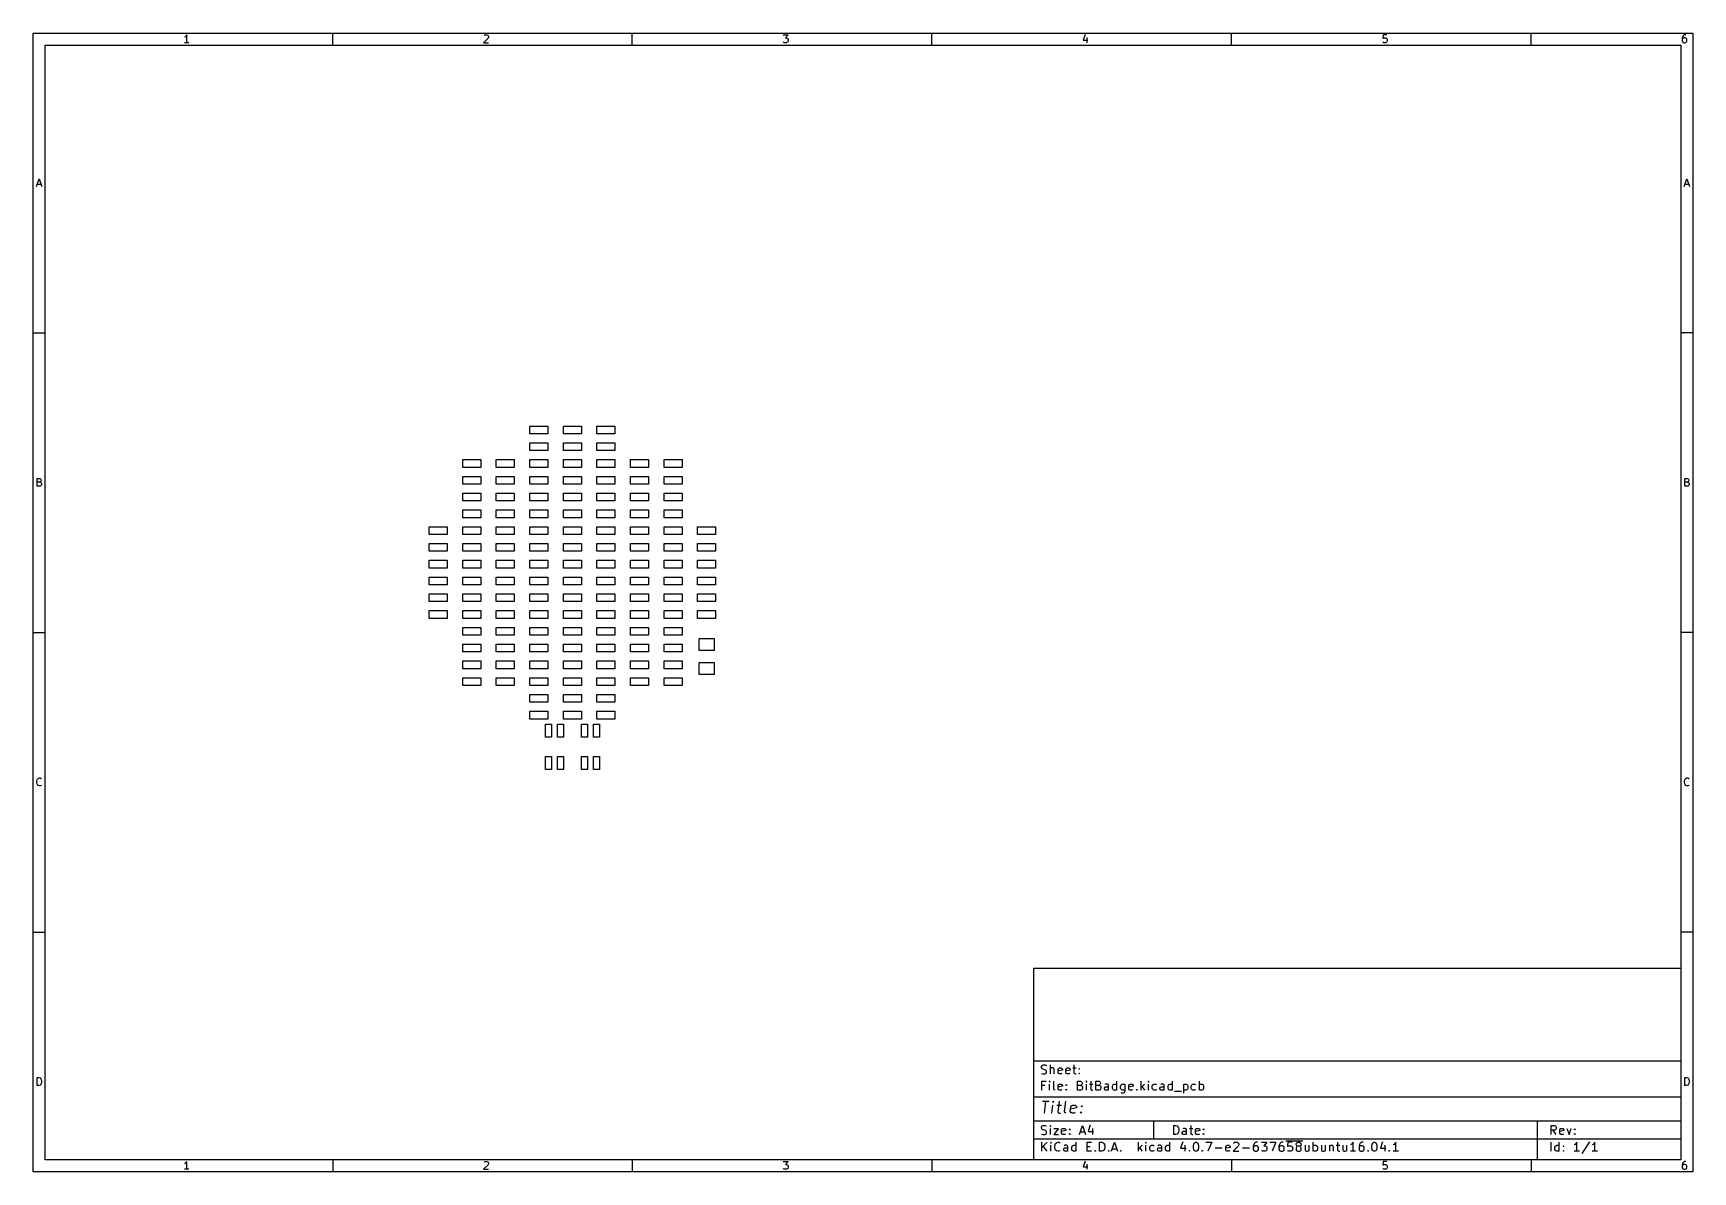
# Model space of a CAD drawing. Extents: x 10 to 287, y -198 to -8.
import ezdxf

# ---------------------------------------------------------------- set-up
doc = ezdxf.new("R2010")
doc.units = 0
doc.layers.get('0').update_dxf_attribs({"linetype": 'CONTINUOUS'})

msp = doc.modelspace()

# ---------------------------------------------------------------- linework, layer by layer
at = {"color": 7}
for points in [[(9.999996, -7.983931), (287.001972, -7.983931), (287.001972, -197.99099), (9.999996, -197.99099)], [(11.99999, -9.983925), (285.00147, -9.983925), (285.00147, -195.990996), (11.99999, -195.990996)], [(92.897872, -74.831562), (92.897872, -73.533623), (95.897609, -73.533623), (95.897609, -74.831562)], [(98.498566, -74.831562), (98.498566, -73.533623), (101.498303, -73.533623), (101.498303, -74.831562)], [(104.099261, -74.831562), (104.099261, -73.533623), (107.098998, -73.533623), (107.098998, -74.831562)], [(92.897872, -77.633179), (92.897872, -76.3327), (95.897609, -76.3327), (95.897609, -77.633179)], [(98.498566, -77.633179), (98.498566, -76.3327), (101.498303, -76.3327), (101.498303, -77.633179)], [(104.099261, -77.633179), (104.099261, -76.3327), (107.098998, -76.3327), (107.098998, -77.633179)], [(81.699022, -80.432256), (81.699022, -79.131777), (84.698759, -79.131777), (84.698759, -80.432256)], [(87.299717, -80.432256), (87.299717, -79.131777), (90.299454, -79.131777), (90.299454, -80.432256)], [(92.897872, -80.432256), (92.897872, -79.131777), (95.897609, -79.131777), (95.897609, -80.432256)], [(98.498566, -80.432256), (98.498566, -79.131777), (101.498303, -79.131777), (101.498303, -80.432256)], [(104.099261, -80.432256), (104.099261, -79.131777), (107.098998, -79.131777), (107.098998, -80.432256)], [(109.697416, -80.432256), (109.697416, -79.131777), (112.699693, -79.131777), (112.699693, -80.432256)], [(115.29811, -80.432256), (115.29811, -79.131777), (118.297847, -79.131777), (118.297847, -80.432256)], [(81.699022, -83.231334), (81.699022, -81.933395), (84.698759, -81.933395), (84.698759, -83.231334)], [(87.299717, -83.231334), (87.299717, -81.933395), (90.299454, -81.933395), (90.299454, -83.231334)], [(92.897872, -83.231334), (92.897872, -81.933395), (95.897609, -81.933395), (95.897609, -83.231334)], [(98.498566, -83.231334), (98.498566, -81.933395), (101.498303, -81.933395), (101.498303, -83.231334)], [(104.099261, -83.231334), (104.099261, -81.933395), (107.098998, -81.933395), (107.098998, -83.231334)], [(109.697416, -83.231334), (109.697416, -81.933395), (112.699693, -81.933395), (112.699693, -83.231334)], [(115.29811, -83.231334), (115.29811, -81.933395), (118.297847, -81.933395), (118.297847, -83.231334)], [(81.699022, -86.032951), (81.699022, -84.732472), (84.698759, -84.732472), (84.698759, -86.032951)], [(87.299717, -86.032951), (87.299717, -84.732472), (90.299454, -84.732472), (90.299454, -86.032951)], [(92.897872, -86.032951), (92.897872, -84.732472), (95.897609, -84.732472), (95.897609, -86.032951)], [(98.498566, -86.032951), (98.498566, -84.732472), (101.498303, -84.732472), (101.498303, -86.032951)], [(104.099261, -86.032951), (104.099261, -84.732472), (107.098998, -84.732472), (107.098998, -86.032951)], [(109.697416, -86.032951), (109.697416, -84.732472), (112.699693, -84.732472), (112.699693, -86.032951)], [(115.29811, -86.032951), (115.29811, -84.732472), (118.297847, -84.732472), (118.297847, -86.032951)], [(81.699022, -88.832028), (81.699022, -87.531549), (84.698759, -87.531549), (84.698759, -88.832028)], [(87.299717, -88.832028), (87.299717, -87.531549), (90.299454, -87.531549), (90.299454, -88.832028)], [(92.897872, -88.832028), (92.897872, -87.531549), (95.897609, -87.531549), (95.897609, -88.832028)], [(98.498566, -88.832028), (98.498566, -87.531549), (101.498303, -87.531549), (101.498303, -88.832028)], [(104.099261, -88.832028), (104.099261, -87.531549), (107.098998, -87.531549), (107.098998, -88.832028)], [(109.697416, -88.832028), (109.697416, -87.531549), (112.699693, -87.531549), (112.699693, -88.832028)], [(115.29811, -88.832028), (115.29811, -87.531549), (118.297847, -87.531549), (118.297847, -88.832028)], [(76.098328, -91.633646), (76.098328, -90.333167), (79.098065, -90.333167), (79.098065, -91.633646)], [(81.699022, -91.633646), (81.699022, -90.333167), (84.698759, -90.333167), (84.698759, -91.633646)], [(87.299717, -91.633646), (87.299717, -90.333167), (90.299454, -90.333167), (90.299454, -91.633646)], [(92.897872, -91.633646), (92.897872, -90.333167), (95.897609, -90.333167), (95.897609, -91.633646)], [(98.498566, -91.633646), (98.498566, -90.333167), (101.498303, -90.333167), (101.498303, -91.633646)], [(104.099261, -91.633646), (104.099261, -90.333167), (107.098998, -90.333167), (107.098998, -91.633646)], [(109.697416, -91.633646), (109.697416, -90.333167), (112.699693, -90.333167), (112.699693, -91.633646)], [(115.29811, -91.633646), (115.29811, -90.333167), (118.297847, -90.333167), (118.297847, -91.633646)], [(120.898805, -91.633646), (120.898805, -90.333167), (123.898542, -90.333167), (123.898542, -91.633646)], [(76.098328, -94.432723), (76.098328, -93.132244), (79.098065, -93.132244), (79.098065, -94.432723)], [(81.699022, -94.432723), (81.699022, -93.132244), (84.698759, -93.132244), (84.698759, -94.432723)], [(87.299717, -94.432723), (87.299717, -93.132244), (90.299454, -93.132244), (90.299454, -94.432723)], [(92.897872, -94.432723), (92.897872, -93.132244), (95.897609, -93.132244), (95.897609, -94.432723)], [(98.498566, -94.432723), (98.498566, -93.132244), (101.498303, -93.132244), (101.498303, -94.432723)], [(104.099261, -94.432723), (104.099261, -93.132244), (107.098998, -93.132244), (107.098998, -94.432723)], [(109.697416, -94.432723), (109.697416, -93.132244), (112.699693, -93.132244), (112.699693, -94.432723)], [(115.29811, -94.432723), (115.29811, -93.132244), (118.297847, -93.132244), (118.297847, -94.432723)], [(120.898805, -94.432723), (120.898805, -93.132244), (123.898542, -93.132244), (123.898542, -94.432723)], [(76.098328, -97.2318), (76.098328, -95.931321), (79.098065, -95.931321), (79.098065, -97.2318)], [(81.699022, -97.2318), (81.699022, -95.931321), (84.698759, -95.931321), (84.698759, -97.2318)], [(87.299717, -97.2318), (87.299717, -95.931321), (90.299454, -95.931321), (90.299454, -97.2318)], [(92.897872, -97.2318), (92.897872, -95.931321), (95.897609, -95.931321), (95.897609, -97.2318)], [(98.498566, -97.2318), (98.498566, -95.931321), (101.498303, -95.931321), (101.498303, -97.2318)], [(104.099261, -97.2318), (104.099261, -95.931321), (107.098998, -95.931321), (107.098998, -97.2318)], [(109.697416, -97.2318), (109.697416, -95.931321), (112.699693, -95.931321), (112.699693, -97.2318)], [(115.29811, -97.2318), (115.29811, -95.931321), (118.297847, -95.931321), (118.297847, -97.2318)], [(120.898805, -97.2318), (120.898805, -95.931321), (123.898542, -95.931321), (123.898542, -97.2318)], [(76.098328, -100.033418), (76.098328, -98.732939), (79.098065, -98.732939), (79.098065, -100.033418)], [(81.699022, -100.033418), (81.699022, -98.732939), (84.698759, -98.732939), (84.698759, -100.033418)], [(87.299717, -100.033418), (87.299717, -98.732939), (90.299454, -98.732939), (90.299454, -100.033418)], [(92.897872, -100.033418), (92.897872, -98.732939), (95.897609, -98.732939), (95.897609, -100.033418)], [(98.498566, -100.033418), (98.498566, -98.732939), (101.498303, -98.732939), (101.498303, -100.033418)], [(104.099261, -100.033418), (104.099261, -98.732939), (107.098998, -98.732939), (107.098998, -100.033418)], [(109.697416, -100.033418), (109.697416, -98.732939), (112.699693, -98.732939), (112.699693, -100.033418)], [(115.29811, -100.033418), (115.29811, -98.732939), (118.297847, -98.732939), (118.297847, -100.033418)], [(120.898805, -100.033418), (120.898805, -98.732939), (123.898542, -98.732939), (123.898542, -100.033418)], [(76.098328, -102.832495), (76.098328, -101.532016), (79.098065, -101.532016), (79.098065, -102.832495)], [(81.699022, -102.832495), (81.699022, -101.532016), (84.698759, -101.532016), (84.698759, -102.832495)], [(87.299717, -102.832495), (87.299717, -101.532016), (90.299454, -101.532016), (90.299454, -102.832495)], [(92.897872, -102.832495), (92.897872, -101.532016), (95.897609, -101.532016), (95.897609, -102.832495)], [(98.498566, -102.832495), (98.498566, -101.532016), (101.498303, -101.532016), (101.498303, -102.832495)], [(104.099261, -102.832495), (104.099261, -101.532016), (107.098998, -101.532016), (107.098998, -102.832495)], [(109.697416, -102.832495), (109.697416, -101.532016), (112.699693, -101.532016), (112.699693, -102.832495)], [(115.29811, -102.832495), (115.29811, -101.532016), (118.297847, -101.532016), (118.297847, -102.832495)], [(120.898805, -102.832495), (120.898805, -101.532016), (123.898542, -101.532016), (123.898542, -102.832495)], [(76.098328, -105.631572), (76.098328, -104.333633), (79.098065, -104.333633), (79.098065, -105.631572)], [(81.699022, -105.631572), (81.699022, -104.333633), (84.698759, -104.333633), (84.698759, -105.631572)], [(87.299717, -105.631572), (87.299717, -104.333633), (90.299454, -104.333633), (90.299454, -105.631572)], [(92.897872, -105.631572), (92.897872, -104.333633), (95.897609, -104.333633), (95.897609, -105.631572)], [(98.498566, -105.631572), (98.498566, -104.333633), (101.498303, -104.333633), (101.498303, -105.631572)], [(104.099261, -105.631572), (104.099261, -104.333633), (107.098998, -104.333633), (107.098998, -105.631572)], [(109.697416, -105.631572), (109.697416, -104.333633), (112.699693, -104.333633), (112.699693, -105.631572)], [(115.29811, -105.631572), (115.29811, -104.333633), (118.297847, -104.333633), (118.297847, -105.631572)], [(120.898805, -105.631572), (120.898805, -104.333633), (123.898542, -104.333633), (123.898542, -105.631572)], [(81.699022, -108.43319), (81.699022, -107.132711), (84.698759, -107.132711), (84.698759, -108.43319)], [(87.299717, -108.43319), (87.299717, -107.132711), (90.299454, -107.132711), (90.299454, -108.43319)], [(92.897872, -108.43319), (92.897872, -107.132711), (95.897609, -107.132711), (95.897609, -108.43319)], [(98.498566, -108.43319), (98.498566, -107.132711), (101.498303, -107.132711), (101.498303, -108.43319)], [(104.099261, -108.43319), (104.099261, -107.132711), (107.098998, -107.132711), (107.098998, -108.43319)], [(109.697416, -108.43319), (109.697416, -107.132711), (112.699693, -107.132711), (112.699693, -108.43319)], [(115.29811, -108.43319), (115.29811, -107.132711), (118.297847, -107.132711), (118.297847, -108.43319)], [(81.699022, -111.232267), (81.699022, -109.931788), (84.698759, -109.931788), (84.698759, -111.232267)], [(87.299717, -111.232267), (87.299717, -109.931788), (90.299454, -109.931788), (90.299454, -111.232267)], [(92.897872, -111.232267), (92.897872, -109.931788), (95.897609, -109.931788), (95.897609, -111.232267)], [(98.498566, -111.232267), (98.498566, -109.931788), (101.498303, -109.931788), (101.498303, -111.232267)], [(104.099261, -111.232267), (104.099261, -109.931788), (107.098998, -109.931788), (107.098998, -111.232267)], [(109.697416, -111.232267), (109.697416, -109.931788), (112.699693, -109.931788), (112.699693, -111.232267)], [(115.29811, -111.232267), (115.29811, -109.931788), (118.297847, -109.931788), (118.297847, -111.232267)], [(123.649622, -110.983347), (121.147725, -110.983347), (121.147725, -108.981829), (123.649622, -108.981829)], [(81.699022, -114.031344), (81.699022, -112.733405), (84.698759, -112.733405), (84.698759, -114.031344)], [(87.299717, -114.031344), (87.299717, -112.733405), (90.299454, -112.733405), (90.299454, -114.031344)], [(92.897872, -114.031344), (92.897872, -112.733405), (95.897609, -112.733405), (95.897609, -114.031344)], [(98.498566, -114.031344), (98.498566, -112.733405), (101.498303, -112.733405), (101.498303, -114.031344)], [(104.099261, -114.031344), (104.099261, -112.733405), (107.098998, -112.733405), (107.098998, -114.031344)], [(109.697416, -114.031344), (109.697416, -112.733405), (112.699693, -112.733405), (112.699693, -114.031344)], [(115.29811, -114.031344), (115.29811, -112.733405), (118.297847, -112.733405), (118.297847, -114.031344)], [(123.649622, -114.981303), (121.147725, -114.981303), (121.147725, -112.982325), (123.649622, -112.982325)], [(81.699022, -116.832962), (81.699022, -115.532483), (84.698759, -115.532483), (84.698759, -116.832962)], [(87.299717, -116.832962), (87.299717, -115.532483), (90.299454, -115.532483), (90.299454, -116.832962)], [(92.897872, -116.832962), (92.897872, -115.532483), (95.897609, -115.532483), (95.897609, -116.832962)], [(98.498566, -116.832962), (98.498566, -115.532483), (101.498303, -115.532483), (101.498303, -116.832962)], [(104.099261, -116.832962), (104.099261, -115.532483), (107.098998, -115.532483), (107.098998, -116.832962)], [(109.697416, -116.832962), (109.697416, -115.532483), (112.699693, -115.532483), (112.699693, -116.832962)], [(115.29811, -116.832962), (115.29811, -115.532483), (118.297847, -115.532483), (118.297847, -116.832962)], [(92.897872, -119.632039), (92.897872, -118.33156), (95.897609, -118.33156), (95.897609, -119.632039)], [(98.498566, -119.632039), (98.498566, -118.33156), (101.498303, -118.33156), (101.498303, -119.632039)], [(104.099261, -119.632039), (104.099261, -118.33156), (107.098998, -118.33156), (107.098998, -119.632039)], [(92.897872, -122.433656), (92.897872, -121.133177), (95.897609, -121.133177), (95.897609, -122.433656)], [(98.498566, -122.433656), (98.498566, -121.133177), (101.498303, -121.133177), (101.498303, -122.433656)], [(104.099261, -122.433656), (104.099261, -121.133177), (107.098998, -121.133177), (107.098998, -122.433656)], [(95.498829, -125.481653), (95.498829, -123.282015), (96.499588, -123.282015), (96.499588, -125.481653)], [(97.497807, -125.481653), (97.497807, -123.282015), (98.498566, -123.282015), (98.498566, -125.481653)], [(101.498303, -125.481653), (101.498303, -123.282015), (102.499062, -123.282015), (102.499062, -125.481653)], [(103.499821, -125.481653), (103.499821, -123.282015), (104.49804, -123.282015), (104.49804, -125.481653)], [(95.498829, -130.881688), (95.498829, -128.68205), (96.499588, -128.68205), (96.499588, -130.881688)], [(97.497807, -130.881688), (97.497807, -128.68205), (98.498566, -128.68205), (98.498566, -130.881688)], [(101.498303, -130.881688), (101.498303, -128.68205), (102.499062, -128.68205), (102.499062, -130.881688)], [(103.499821, -130.881688), (103.499821, -128.68205), (104.49804, -128.68205), (104.49804, -130.881688)], [(177.002017, -163.991065), (285.001953, -163.991065), (285.001953, -195.99097), (177.002017, -195.99097)], [(10.65783, -183.571398), (10.65783, -182.270919), (10.96771, -182.270919), (11.153129, -182.331879), (11.277589, -182.456339), (11.338549, -182.580799), (11.402049, -182.827179), (11.402049, -183.012599), (11.338549, -183.261518), (11.277589, -183.385978), (11.153129, -183.507898), (10.96771, -183.571398)], [(285.660828, -183.571398), (285.660828, -182.270919), (285.970708, -182.270919), (286.156127, -182.331879), (286.278047, -182.456339), (286.341547, -182.580799), (286.402507, -182.827179), (286.402507, -183.012599), (286.341547, -183.261518), (286.278047, -183.385978), (286.156127, -183.507898), (285.970708, -183.571398)], [(200.357549, -191.76797), (200.357549, -190.269372), (200.715689, -190.269372), (200.929049, -190.340492), (201.071289, -190.482731), (201.142408, -190.624971), (201.216068, -190.911991), (201.216068, -191.125351), (201.142408, -191.412371), (201.071289, -191.55461), (200.929049, -191.69685), (200.715689, -191.76797)], [(188.000461, -194.567048), (188.000461, -193.068449), (188.358601, -193.068449), (188.57196, -193.139569), (188.7142, -193.281809), (188.78532, -193.426589), (188.85898, -193.711068), (188.85898, -193.924428), (188.78532, -194.211448), (188.7142, -194.353688), (188.57196, -194.495928), (188.358601, -194.567048)], [(203.999906, -193.068449), (204.144686, -193.068449), (204.286925, -193.139569), (204.358045, -193.210689), (204.429165, -193.352929), (204.500285, -193.639948), (204.500285, -193.998088), (204.429165, -194.282568), (204.358045, -194.424808), (204.286925, -194.495928), (204.144686, -194.567048), (203.999906, -194.567048), (203.857666, -194.495928), (203.786546, -194.424808), (203.715426, -194.282568), (203.644306, -193.998088), (203.644306, -193.639948), (203.715426, -193.352929), (203.786546, -193.210689), (203.857666, -193.139569)], [(233.786457, -193.068449), (233.928697, -193.068449), (234.070937, -193.139569), (234.144597, -193.210689), (234.215717, -193.352929), (234.286837, -193.639948), (234.286837, -193.998088), (234.215717, -194.282568), (234.144597, -194.424808), (234.070937, -194.495928), (233.928697, -194.567048), (233.786457, -194.567048), (233.644217, -194.495928), (233.573098, -194.424808), (233.499438, -194.282568), (233.428318, -193.998088), (233.428318, -193.639948), (233.499438, -193.352929), (233.573098, -193.210689), (233.644217, -193.139569)]]:
    msp.add_lwpolyline(points, close=True, dxfattribs=at)
for points in [[(35.618386, -9.571404), (35.618386, -8.270925), (35.493926, -8.456345), (35.369466, -8.580805), (35.247546, -8.641765)], [(59.999823, -9.982883), (59.999823, -7.983905)], [(85.247399, -8.395385), (85.308359, -8.331885), (85.432819, -8.270925), (85.742698, -8.270925), (85.864618, -8.331885), (85.928118, -8.395385), (85.989078, -8.517305), (85.989078, -8.641765), (85.928118, -8.827184), (85.183899, -9.571404), (85.989078, -9.571404)], [(109.999675, -9.982883), (109.999675, -7.983905)], [(135.183751, -8.270925), (135.98893, -8.270925), (135.554591, -8.766224), (135.742551, -8.766224), (135.864471, -8.827184), (135.927971, -8.890684), (135.98893, -9.012604), (135.98893, -9.322484), (135.927971, -9.446944), (135.864471, -9.507904), (135.742551, -9.571404), (135.369171, -9.571404), (135.247251, -9.507904), (135.183751, -9.446944)], [(159.999528, -9.982883), (159.999528, -7.983905)], [(185.554443, -8.209965), (185.247104, -9.137064), (186.049743, -9.137064)], [(209.99938, -9.982883), (209.99938, -7.983905)], [(235.927675, -8.270925), (235.307916, -8.270925), (235.246956, -8.890684), (235.307916, -8.827184), (235.432376, -8.766224), (235.742255, -8.766224), (235.864175, -8.827184), (235.927675, -8.890684), (235.988635, -9.012604), (235.988635, -9.322484), (235.927675, -9.446944), (235.864175, -9.507904), (235.742255, -9.571404), (235.432376, -9.571404), (235.307916, -9.507904), (235.246956, -9.446944)], [(259.999232, -9.982883), (259.999232, -7.983905)], [(285.864028, -8.270925), (285.617648, -8.270925), (285.493188, -8.331885), (285.432228, -8.395385), (285.307768, -8.580805), (285.246808, -8.827184), (285.246808, -9.322484), (285.307768, -9.446944), (285.368728, -9.507904), (285.493188, -9.571404), (285.742108, -9.571404), (285.864028, -9.507904), (285.927528, -9.446944), (285.988488, -9.322484), (285.988488, -9.012604), (285.927528, -8.890684), (285.864028, -8.827184), (285.742108, -8.766224), (285.493188, -8.766224), (285.368728, -8.827184), (285.307768, -8.890684), (285.246808, -9.012604)], [(35.989226, -9.571404), (35.247546, -9.571404)], [(185.864323, -8.705265), (185.864323, -9.571404)], [(10.56639, -33.571841), (10.99819, -32.271362), (11.432529, -33.571841)], [(10.68831, -33.198461), (11.308069, -33.198461)], [(285.566848, -33.571841), (286.001188, -32.271362), (286.432987, -33.571841)], [(285.691308, -33.198461), (286.311067, -33.198461)], [(9.99997, -57.983758), (11.998949, -57.983758)], [(286.999407, -57.983758), (285.000429, -57.983758)], [(11.092169, -82.890974), (11.277589, -82.951934), (11.338549, -83.012894), (11.402049, -83.137354), (11.402049, -83.322773), (11.338549, -83.447233), (11.277589, -83.508193), (11.153129, -83.571693), (10.65783, -83.571693), (10.65783, -82.271214), (11.092169, -82.271214), (11.216629, -82.332174), (11.277589, -82.395674), (11.338549, -82.517594), (11.338549, -82.642054), (11.277589, -82.766514), (11.216629, -82.827474), (11.092169, -82.890974), (10.65783, -82.890974)], [(286.092628, -82.890974), (286.278047, -82.951934), (286.341547, -83.012894), (286.402507, -83.137354), (286.402507, -83.322773), (286.341547, -83.447233), (286.278047, -83.508193), (286.156127, -83.571693), (285.660828, -83.571693), (285.660828, -82.271214), (286.092628, -82.271214), (286.217087, -82.332174), (286.278047, -82.395674), (286.341547, -82.517594), (286.341547, -82.642054), (286.278047, -82.766514), (286.217087, -82.827474), (286.092628, -82.890974), (285.660828, -82.890974)], [(9.99997, -107.98361), (11.998949, -107.98361)], [(286.999407, -107.98361), (285.000429, -107.98361)], [(11.402049, -133.447086), (11.338549, -133.508046), (11.153129, -133.571546), (11.028669, -133.571546), (10.84325, -133.508046), (10.72133, -133.386126), (10.65783, -133.261666), (10.59687, -133.012746), (10.59687, -132.827326), (10.65783, -132.580947), (10.72133, -132.456487), (10.84325, -132.332027), (11.028669, -132.271067), (11.153129, -132.271067), (11.338549, -132.332027), (11.402049, -132.395527)], [(286.402507, -133.447086), (286.341547, -133.508046), (286.156127, -133.571546), (286.031668, -133.571546), (285.846248, -133.508046), (285.721788, -133.386126), (285.660828, -133.261666), (285.597328, -133.012746), (285.597328, -132.827326), (285.660828, -132.580947), (285.721788, -132.456487), (285.846248, -132.332027), (286.031668, -132.271067), (286.156127, -132.271067), (286.341547, -132.332027), (286.402507, -132.395527)], [(9.99997, -157.983462), (11.998949, -157.983462)], [(286.999407, -157.983462), (285.000429, -157.983462)], [(176.999731, -179.489622), (285.000429, -179.489622)], [(178.28751, -181.59782), (178.50087, -181.66894), (178.85901, -181.66894), (179.00125, -181.59782), (179.072369, -181.52416), (179.143489, -181.38192), (179.143489, -181.23968), (179.072369, -181.09744), (179.00125, -181.02632), (178.85901, -180.9552), (178.57199, -180.881541), (178.42975, -180.810421), (178.35863, -180.739301), (178.28751, -180.597061), (178.28751, -180.454821), (178.35863, -180.310041), (178.42975, -180.238921), (178.57199, -180.167801), (178.93013, -180.167801), (179.143489, -180.238921)], [(179.786109, -181.66894), (179.786109, -180.167801)], [(180.428728, -181.66894), (180.428728, -180.881541), (180.357608, -180.739301), (180.215368, -180.668181), (180.002009, -180.668181), (179.857229, -180.739301), (179.786109, -180.810421)], [(181.713967, -181.59782), (181.571727, -181.66894), (181.287247, -181.66894), (181.142467, -181.59782), (181.071348, -181.45304), (181.071348, -180.881541), (181.142467, -180.739301), (181.287247, -180.668181), (181.571727, -180.668181), (181.713967, -180.739301), (181.787627, -180.881541), (181.787627, -181.02632), (181.071348, -181.16856)], [(183.001746, -181.59782), (182.856966, -181.66894), (182.572486, -181.66894), (182.430246, -181.59782), (182.359126, -181.45304), (182.359126, -180.881541), (182.430246, -180.739301), (182.572486, -180.668181), (182.856966, -180.668181), (183.001746, -180.739301), (183.072866, -180.881541), (183.072866, -181.02632), (182.359126, -181.16856)], [(183.499585, -180.668181), (184.071085, -180.668181)], [(183.715485, -180.167801), (183.715485, -181.45304), (183.786605, -181.59782), (183.928845, -181.66894), (184.071085, -181.66894)], [(184.571464, -180.739301), (184.642584, -180.810421), (184.571464, -180.881541), (184.500344, -180.810421), (184.571464, -180.739301), (184.571464, -180.881541)], [(184.571464, -181.52416), (184.642584, -181.59782), (184.571464, -181.66894), (184.500344, -181.59782), (184.571464, -181.52416), (184.571464, -181.66894)], [(176.999731, -185.489096), (285.000429, -185.489096)], [(178.35863, -184.368957), (178.35863, -182.867819), (179.072369, -182.867819)], [(178.85901, -183.581558), (178.35863, -183.581558)], [(179.643869, -182.867819), (179.572749, -182.938939), (179.643869, -183.010059), (179.714989, -182.938939), (179.643869, -182.867819), (179.643869, -183.010059)], [(179.643869, -184.368957), (179.643869, -183.368198)], [(180.570968, -184.368957), (180.428728, -184.297837), (180.357608, -184.153057), (180.357608, -182.867819)], [(181.713967, -184.297837), (181.571727, -184.368957), (181.287247, -184.368957), (181.142467, -184.297837), (181.071348, -184.153057), (181.071348, -183.581558), (181.142467, -183.439318), (181.287247, -183.368198), (181.571727, -183.368198), (181.713967, -183.439318), (181.787627, -183.581558), (181.787627, -183.726338), (181.071348, -183.868578)], [(182.430246, -183.439318), (182.501366, -183.510438), (182.430246, -183.581558), (182.359126, -183.510438), (182.430246, -183.439318), (182.430246, -183.581558)], [(182.430246, -184.224177), (182.501366, -184.297837), (182.430246, -184.368957), (182.359126, -184.297837), (182.430246, -184.224177), (182.430246, -184.368957)], [(184.787364, -183.581558), (185.000724, -183.655218), (185.071844, -183.726338), (185.142964, -183.868578), (185.142964, -184.081937), (185.071844, -184.224177), (185.000724, -184.297837), (184.858484, -184.368957), (184.286984, -184.368957), (184.286984, -182.867819), (184.787364, -182.867819), (184.929604, -182.938939), (185.000724, -183.010059), (185.071844, -183.154838), (185.071844, -183.297078), (185.000724, -183.439318), (184.929604, -183.510438), (184.787364, -183.581558), (184.286984, -183.581558)], [(185.785583, -182.867819), (185.714463, -182.938939), (185.785583, -183.010059), (185.856703, -182.938939), (185.785583, -182.867819), (185.785583, -183.010059)], [(185.785583, -184.368957), (185.785583, -183.368198)], [(186.285963, -183.368198), (186.857462, -183.368198)], [(186.501862, -182.867819), (186.501862, -184.153057), (186.572982, -184.297837), (186.715222, -184.368957), (186.857462, -184.368957)], [(187.858221, -183.581558), (188.071581, -183.655218), (188.142701, -183.726338), (188.213821, -183.868578), (188.213821, -184.081937), (188.142701, -184.224177), (188.071581, -184.297837), (187.929341, -184.368957), (187.357842, -184.368957), (187.357842, -182.867819), (187.858221, -182.867819), (188.000461, -182.938939), (188.071581, -183.010059), (188.142701, -183.154838), (188.142701, -183.297078), (188.071581, -183.439318), (188.000461, -183.510438), (187.858221, -183.581558), (187.357842, -183.581558)], [(189.5016, -184.297837), (189.35682, -184.368957), (189.00122, -184.368957), (188.85898, -184.297837), (188.78532, -184.153057), (188.78532, -184.010818), (188.85898, -183.868578), (189.00122, -183.797458), (189.35682, -183.797458), (189.5016, -183.726338)], [(189.5016, -184.368957), (189.5016, -183.581558), (189.43048, -183.439318), (189.2857, -183.368198), (189.00122, -183.368198), (188.85898, -183.439318)], [(190.857958, -184.297837), (190.715718, -184.368957), (190.428699, -184.368957), (190.286459, -184.297837), (190.215339, -184.224177), (190.144219, -184.081937), (190.144219, -183.655218), (190.215339, -183.510438), (190.286459, -183.439318), (190.428699, -183.368198), (190.715718, -183.368198), (190.857958, -183.439318)], [(190.857958, -184.368957), (190.857958, -182.867819)], [(192.214317, -184.297837), (192.072077, -184.368957), (191.787597, -184.368957), (191.642817, -184.297837), (191.571698, -184.224177), (191.500578, -184.081937), (191.500578, -183.655218), (191.571698, -183.510438), (191.642817, -183.439318), (191.787597, -183.368198), (192.072077, -183.368198), (192.214317, -183.439318)], [(192.214317, -183.368198), (192.214317, -184.582317), (192.143197, -184.724557), (192.072077, -184.795677), (191.929837, -184.869337), (191.713937, -184.869337), (191.571698, -184.795677)], [(193.499556, -184.297837), (193.357316, -184.368957), (193.072836, -184.368957), (192.928056, -184.297837), (192.856936, -184.153057), (192.856936, -183.581558), (192.928056, -183.439318), (193.072836, -183.368198), (193.357316, -183.368198), (193.499556, -183.439318), (193.573216, -183.581558), (193.573216, -183.726338), (192.856936, -183.868578)], [(194.215835, -184.224177), (194.286955, -184.297837), (194.215835, -184.368957), (194.144715, -184.297837), (194.215835, -184.224177), (194.215835, -184.368957)], [(194.929574, -184.368957), (194.929574, -182.867819)], [(195.501074, -183.368198), (194.929574, -183.939698)], [(195.071814, -183.797458), (195.501074, -184.368957)], [(196.143693, -182.867819), (196.072573, -182.938939), (196.143693, -183.010059), (196.214813, -182.938939), (196.143693, -182.867819), (196.143693, -183.010059)], [(196.143693, -184.368957), (196.143693, -183.368198)], [(197.500052, -184.297837), (197.357812, -184.368957), (197.073332, -184.368957), (196.928552, -184.297837), (196.857433, -184.224177), (196.786313, -184.081937), (196.786313, -183.655218), (196.857433, -183.510438), (196.928552, -183.439318), (197.073332, -183.368198), (197.357812, -183.368198), (197.500052, -183.439318)], [(198.785291, -184.297837), (198.643051, -184.368957), (198.287451, -184.368957), (198.142671, -184.297837), (198.071551, -184.153057), (198.071551, -184.010818), (198.142671, -183.868578), (198.287451, -183.797458), (198.643051, -183.797458), (198.785291, -183.726338)], [(198.785291, -184.368957), (198.785291, -183.581558), (198.714171, -183.439318), (198.571931, -183.368198), (198.287451, -183.368198), (198.142671, -183.439318)], [(200.144189, -184.297837), (200.00195, -184.368957), (199.71493, -184.368957), (199.57269, -184.297837), (199.50157, -184.224177), (199.43045, -184.081937), (199.43045, -183.655218), (199.50157, -183.510438), (199.57269, -183.439318), (199.71493, -183.368198), (200.00195, -183.368198), (200.144189, -183.439318)], [(200.144189, -184.368957), (200.144189, -182.867819)], [(200.499789, -184.511197), (201.642788, -184.511197)], [(202.000928, -183.368198), (202.000928, -184.869337)], [(202.000928, -183.439318), (202.143167, -183.368198), (202.430187, -183.368198), (202.572427, -183.439318), (202.643547, -183.510438), (202.714667, -183.655218), (202.714667, -184.081937), (202.643547, -184.224177), (202.572427, -184.297837), (202.430187, -184.368957), (202.143167, -184.368957), (202.000928, -184.297837)], [(203.999906, -184.297837), (203.857666, -184.368957), (203.573186, -184.368957), (203.428406, -184.297837), (203.357286, -184.224177), (203.286166, -184.081937), (203.286166, -183.655218), (203.357286, -183.510438), (203.428406, -183.439318), (203.573186, -183.368198), (203.857666, -183.368198), (203.999906, -183.439318)], [(204.642525, -184.368957), (204.642525, -182.867819)], [(204.642525, -183.439318), (204.787305, -183.368198), (205.071785, -183.368198), (205.214025, -183.439318), (205.287684, -183.510438), (205.358804, -183.655218), (205.358804, -184.081937), (205.287684, -184.224177), (205.214025, -184.297837), (205.071785, -184.368957), (204.787305, -184.368957), (204.642525, -184.297837)], [(178.45261, -186.195215), (179.595609, -186.195215)], [(178.77519, -188.194194), (179.02411, -186.195215)], [(180.012169, -188.194194), (180.179808, -186.860695)], [(180.263628, -186.195215), (180.154408, -186.289195), (180.238228, -186.385715), (180.344908, -186.289195), (180.263628, -186.195215), (180.238228, -186.385715)], [(180.845288, -186.860695), (181.607287, -186.860695)], [(181.216127, -186.195215), (181.000228, -187.909714), (181.071348, -188.100214), (181.251687, -188.194194), (181.442187, -188.194194)], [(182.394686, -188.194194), (182.214346, -188.100214), (182.143227, -187.909714), (182.359126, -186.195215)], [(183.928845, -188.100214), (183.728185, -188.194194), (183.347185, -188.194194), (183.166846, -188.100214), (183.095726, -187.909714), (183.192246, -187.147715), (183.309085, -186.957215), (183.512285, -186.860695), (183.893285, -186.860695), (184.071085, -186.957215), (184.144745, -187.147715), (184.119345, -187.338214), (183.143986, -187.528714)], [(184.894044, -188.003694), (184.977864, -188.100214), (184.868644, -188.194194), (184.787364, -188.100214), (184.894044, -188.003694), (184.868644, -188.194194)], [(185.023584, -186.957215), (185.107404, -187.051195), (185.000724, -187.147715), (184.916904, -187.051195), (185.023584, -186.957215), (185.000724, -187.147715)], [(176.999731, -189.489592), (285.000429, -189.489592)], [(178.28751, -191.69685), (178.50087, -191.76797), (178.85901, -191.76797), (179.00125, -191.69685), (179.072369, -191.62573), (179.143489, -191.48349), (179.143489, -191.338711), (179.072369, -191.196471), (179.00125, -191.125351), (178.85901, -191.054231), (178.57199, -190.983111), (178.42975, -190.911991), (178.35863, -190.840871), (178.28751, -190.696091), (178.28751, -190.553851), (178.35863, -190.411611), (178.42975, -190.340492), (178.57199, -190.269372), (178.93013, -190.269372), (179.143489, -190.340492)], [(179.786109, -190.269372), (179.714989, -190.340492), (179.786109, -190.411611), (179.857229, -190.340492), (179.786109, -190.269372), (179.786109, -190.411611)], [(179.786109, -191.76797), (179.786109, -190.767211)], [(180.357608, -190.767211), (181.142467, -190.767211), (180.357608, -191.76797), (181.142467, -191.76797)], [(182.285466, -191.69685), (182.143227, -191.76797), (181.858747, -191.76797), (181.713967, -191.69685), (181.642847, -191.55461), (181.642847, -190.983111), (181.713967, -190.840871), (181.858747, -190.767211), (182.143227, -190.767211), (182.285466, -190.840871), (182.359126, -190.983111), (182.359126, -191.125351), (181.642847, -191.267591)], [(183.001746, -190.840871), (183.072866, -190.911991), (183.001746, -190.983111), (182.928086, -190.911991), (183.001746, -190.840871), (183.001746, -190.983111)], [(184.642584, -191.76797), (185.142964, -190.269372), (185.643343, -191.76797)], [(186.428202, -190.195712), (186.072603, -191.267591), (186.999702, -191.267591)], [(186.786342, -190.767211), (186.786342, -191.76797)], [(196.999672, -189.489592), (196.999672, -192.489329)], [(202.501307, -191.69685), (202.359067, -191.76797), (202.000928, -191.76797), (201.858688, -191.69685), (201.787568, -191.55461), (201.787568, -191.412371), (201.858688, -191.267591), (202.000928, -191.196471), (202.359067, -191.196471), (202.501307, -191.125351)], [(202.501307, -191.76797), (202.501307, -190.983111), (202.430187, -190.840871), (202.285407, -190.767211), (202.000928, -190.767211), (201.858688, -190.840871)], [(203.001687, -190.767211), (203.573186, -190.767211)], [(203.215046, -190.269372), (203.215046, -191.55461), (203.286166, -191.69685), (203.428406, -191.76797), (203.573186, -191.76797)], [(204.642525, -191.69685), (204.500285, -191.76797), (204.215806, -191.76797), (204.071026, -191.69685), (203.999906, -191.55461), (203.999906, -190.983111), (204.071026, -190.840871), (204.215806, -190.767211), (204.500285, -190.767211), (204.642525, -190.840871), (204.716185, -190.983111), (204.716185, -191.125351), (203.999906, -191.267591)], [(205.358804, -190.840871), (205.429924, -190.911991), (205.358804, -190.983111), (205.287684, -190.911991), (205.358804, -190.840871), (205.358804, -190.983111)], [(260.999991, -189.489592), (260.999991, -195.989446)], [(263.357109, -191.76797), (263.357109, -190.269372), (263.928609, -190.269372), (264.070849, -190.340492), (264.144508, -190.411611), (264.215628, -190.553851), (264.215628, -190.767211), (264.144508, -190.911991), (264.070849, -190.983111), (263.928609, -191.054231), (263.357109, -191.054231)], [(264.215628, -191.76797), (263.715249, -191.054231)], [(265.429747, -191.69685), (265.287507, -191.76797), (265.000488, -191.76797), (264.858248, -191.69685), (264.787128, -191.55461), (264.787128, -190.983111), (264.858248, -190.840871), (265.000488, -190.767211), (265.287507, -190.767211), (265.429747, -190.840871), (265.500867, -190.983111), (265.500867, -191.125351), (264.787128, -191.267591)], [(266.001247, -190.767211), (266.356846, -191.76797), (266.714986, -190.767211)], [(267.286485, -190.840871), (267.357605, -190.911991), (267.286485, -190.983111), (267.215366, -190.911991), (267.286485, -190.840871), (267.286485, -190.983111)], [(176.999731, -192.489329), (285.000429, -192.489329)], [(178.35863, -194.567048), (178.35863, -193.068449)], [(179.214609, -193.068449), (178.35863, -193.924428)], [(179.214609, -194.567048), (178.57199, -193.711068)], [(179.857229, -193.068449), (179.786109, -193.139569), (179.857229, -193.210689), (179.928349, -193.139569), (179.857229, -193.068449), (179.857229, -193.210689)], [(179.857229, -194.567048), (179.857229, -193.568828)], [(181.429487, -194.424808), (181.358367, -194.495928), (181.142467, -194.567048), (181.000228, -194.567048), (180.786868, -194.495928), (180.644628, -194.353688), (180.570968, -194.211448), (180.499848, -193.924428), (180.499848, -193.711068), (180.570968, -193.426589), (180.644628, -193.281809), (180.786868, -193.139569), (181.000228, -193.068449), (181.142467, -193.068449), (181.358367, -193.139569), (181.429487, -193.210689)], [(182.714726, -194.567048), (182.714726, -193.782188), (182.643606, -193.639948), (182.501366, -193.568828), (182.214346, -193.568828), (182.072107, -193.639948)], [(183.001746, -191.62573), (183.072866, -191.69685), (183.001746, -191.76797), (182.928086, -191.69685), (183.001746, -191.62573), (183.001746, -191.76797)], [(184.071085, -194.495928), (183.928845, -194.567048), (183.644365, -194.567048), (183.499585, -194.495928), (183.428465, -194.424808), (183.357345, -194.282568), (183.357345, -193.853308), (183.428465, -193.711068), (183.499585, -193.639948), (183.644365, -193.568828), (183.928845, -193.568828), (184.071085, -193.639948)], [(184.071085, -194.567048), (184.071085, -193.068449)], [(184.787364, -191.338711), (185.501103, -191.338711)], [(186.644102, -194.567048), (185.930363, -194.567048), (185.930363, -193.068449), (186.644102, -193.068449)], [(185.930363, -193.782188), (186.428202, -193.782188)], [(190.001979, -194.567048), (190.499819, -193.068449), (191.000198, -194.567048)], [(194.500315, -194.567048), (194.500315, -193.068449)], [(195.071814, -193.568828), (194.500315, -194.140328)], [(195.714434, -193.068449), (195.643314, -193.139569), (195.714434, -193.210689), (195.785554, -193.139569), (195.714434, -193.068449), (195.714434, -193.210689)], [(195.714434, -194.567048), (195.714434, -193.568828)], [(197.073332, -194.495928), (196.928552, -194.567048), (196.644073, -194.567048), (196.501833, -194.495928), (196.428173, -194.424808), (196.357053, -194.282568), (196.357053, -193.853308), (196.428173, -193.711068), (196.501833, -193.639948), (196.644073, -193.568828), (196.928552, -193.568828), (197.073332, -193.639948)], [(198.358571, -194.567048), (198.358571, -193.782188), (198.287451, -193.639948), (198.142671, -193.568828), (197.858192, -193.568828), (197.715952, -193.639948)], [(199.71493, -194.495928), (199.57269, -194.567048), (199.28567, -194.567048), (199.14343, -194.495928), (199.07231, -194.424808), (199.00119, -194.282568), (199.00119, -193.853308), (199.07231, -193.711068), (199.14343, -193.639948), (199.28567, -193.568828), (199.57269, -193.568828), (199.71493, -193.639948)], [(199.71493, -194.567048), (199.71493, -193.068449)], [(201.858688, -192.997329), (201.500548, -194.069208), (202.430187, -194.069208)], [(202.214287, -193.568828), (202.214287, -194.567048)], [(205.358804, -191.62573), (205.429924, -191.69685), (205.358804, -191.76797), (205.287684, -191.69685), (205.358804, -191.62573), (205.358804, -191.76797)], [(205.714404, -193.068449), (206.715163, -193.068449), (206.072544, -194.567048)], [(209.7149, -194.495928), (209.57266, -194.567048), (209.285641, -194.567048), (209.143401, -194.495928), (209.072281, -194.353688), (209.072281, -193.782188), (209.143401, -193.639948), (209.285641, -193.568828), (209.57266, -193.568828), (209.7149, -193.639948), (209.78602, -193.782188), (209.78602, -193.924428), (209.072281, -194.069208)], [(210.35752, -193.210689), (210.42864, -193.139569), (210.573419, -193.068449), (210.929019, -193.068449), (211.071259, -193.139569), (211.142379, -193.210689), (211.216039, -193.352929), (211.216039, -193.497709), (211.142379, -193.711068), (210.2864, -194.567048), (211.216039, -194.567048)], [(214.358016, -193.068449), (214.070996, -193.068449), (213.928756, -193.139569), (213.857636, -193.210689), (213.715396, -193.426589), (213.644277, -193.711068), (213.644277, -194.282568), (213.715396, -194.424808), (213.786516, -194.495928), (213.928756, -194.567048), (214.215776, -194.567048), (214.358016, -194.495928), (214.429136, -194.424808), (214.500256, -194.282568), (214.500256, -193.924428), (214.429136, -193.782188), (214.358016, -193.711068), (214.215776, -193.639948), (213.928756, -193.639948), (213.786516, -193.711068), (213.715396, -193.782188), (213.644277, -193.924428)], [(215.000635, -193.068449), (215.930274, -193.068449), (215.429895, -193.639948), (215.643255, -193.639948), (215.785495, -193.711068), (215.856614, -193.782188), (215.930274, -193.924428), (215.930274, -194.282568), (215.856614, -194.424808), (215.785495, -194.495928), (215.643255, -194.567048), (215.213995, -194.567048), (215.071755, -194.495928), (215.000635, -194.424808)], [(216.428114, -193.068449), (217.428873, -193.068449), (216.786254, -194.567048)], [(218.642992, -193.068449), (218.358512, -193.068449), (218.216272, -193.139569), (218.142612, -193.210689), (218.000372, -193.426589), (217.929252, -193.711068), (217.929252, -194.282568), (218.000372, -194.424808), (218.071492, -194.495928), (218.216272, -194.567048), (218.500752, -194.567048), (218.642992, -194.495928), (218.714112, -194.424808), (218.785232, -194.282568), (218.785232, -193.924428), (218.714112, -193.782188), (218.642992, -193.711068), (218.500752, -193.639948), (218.216272, -193.639948), (218.071492, -193.711068), (218.000372, -193.782188), (217.929252, -193.924428)], [(219.072251, -192.809369), (221.929749, -192.809369)], [(220.14413, -193.068449), (219.430391, -193.068449), (219.356731, -193.782188), (219.430391, -193.711068), (219.572631, -193.639948), (219.928231, -193.639948), (220.07301, -193.711068), (220.14413, -193.782188), (220.21525, -193.924428), (220.21525, -194.282568), (220.14413, -194.424808), (220.07301, -194.495928), (219.928231, -194.567048), (219.572631, -194.567048), (219.430391, -194.495928), (219.356731, -194.424808)], [(221.071229, -193.711068), (220.92899, -193.639948), (220.85787, -193.568828), (220.78675, -193.426589), (220.78675, -193.352929), (220.85787, -193.210689), (220.92899, -193.139569), (221.071229, -193.068449), (221.358249, -193.068449), (221.500489, -193.139569), (221.571609, -193.210689), (221.642729, -193.352929), (221.642729, -193.426589), (221.571609, -193.568828), (221.500489, -193.639948), (221.358249, -193.711068), (221.071229, -193.711068), (220.92899, -193.782188), (220.85787, -193.853308), (220.78675, -193.998088), (220.78675, -194.282568), (220.85787, -194.424808), (220.92899, -194.495928), (221.071229, -194.567048), (221.358249, -194.567048), (221.500489, -194.495928), (221.571609, -194.424808), (221.642729, -194.282568), (221.642729, -193.998088), (221.571609, -193.853308), (221.500489, -193.782188), (221.358249, -193.711068)], [(222.285348, -193.568828), (222.285348, -194.353688), (222.359008, -194.495928), (222.501248, -194.567048), (222.714608, -194.567048), (222.856848, -194.495928), (222.930508, -194.424808)], [(222.930508, -193.568828), (222.930508, -194.567048)], [(223.644247, -194.567048), (223.644247, -193.068449)], [(223.644247, -193.639948), (223.786487, -193.568828), (224.070967, -193.568828), (224.215746, -193.639948), (224.286866, -193.711068), (224.357986, -193.853308), (224.357986, -194.282568), (224.286866, -194.424808), (224.215746, -194.495928), (224.070967, -194.567048), (223.786487, -194.567048), (223.644247, -194.495928)], [(225.000606, -193.568828), (225.000606, -194.353688), (225.071726, -194.495928), (225.213966, -194.567048), (225.429865, -194.567048), (225.572105, -194.495928), (225.643225, -194.424808)], [(225.643225, -193.568828), (225.643225, -194.567048)], [(226.356964, -193.568828), (226.356964, -194.567048)], [(226.356964, -193.711068), (226.428084, -193.639948), (226.572864, -193.568828), (226.786224, -193.568828), (226.928464, -193.639948), (226.999584, -193.782188), (226.999584, -194.567048)], [(227.499963, -193.568828), (228.071463, -193.568828)], [(227.715863, -193.068449), (227.715863, -194.353688), (227.786983, -194.495928), (227.929223, -194.567048), (228.071463, -194.567048)], [(228.571842, -193.568828), (228.571842, -194.353688), (228.642962, -194.495928), (228.785202, -194.567048), (229.001102, -194.567048), (229.143342, -194.495928), (229.214462, -194.424808)], [(229.214462, -193.568828), (229.214462, -194.567048)], [(230.286341, -194.567048), (230.286341, -193.068449), (230.144101, -193.281809), (230.001861, -193.426589), (229.857081, -193.497709)], [(232.000839, -193.068449), (231.713819, -193.068449), (231.571579, -193.139569), (231.50046, -193.210689), (231.35822, -193.426589), (231.2871, -193.711068), (231.2871, -194.282568), (231.35822, -194.424808), (231.42934, -194.495928), (231.571579, -194.567048), (231.858599, -194.567048), (232.000839, -194.495928), (232.071959, -194.424808), (232.143079, -194.282568), (232.143079, -193.924428), (232.071959, -193.782188), (232.000839, -193.711068), (231.858599, -193.639948), (231.571579, -193.639948), (231.42934, -193.711068), (231.35822, -193.782188), (231.2871, -193.924428)], [(235.213936, -192.997329), (234.858336, -194.069208), (235.785435, -194.069208)], [(235.572076, -193.568828), (235.572076, -194.567048)], [(237.428814, -194.567048), (237.428814, -193.068449), (237.286574, -193.281809), (237.144334, -193.426589), (236.999554, -193.497709)], [(263.357109, -194.567048), (263.357109, -193.068449)], [(264.716008, -194.495928), (264.571228, -194.567048), (264.286748, -194.567048), (264.144508, -194.495928), (264.070849, -194.424808), (263.999729, -194.282568), (263.999729, -193.853308), (264.070849, -193.711068), (264.144508, -193.639948), (264.286748, -193.568828), (264.571228, -193.568828), (264.716008, -193.639948)], [(264.716008, -194.567048), (264.716008, -193.068449)], [(265.429747, -193.639948), (265.500867, -193.711068), (265.429747, -193.782188), (265.358627, -193.711068), (265.429747, -193.639948), (265.429747, -193.782188)], [(267.286485, -191.62573), (267.357605, -191.69685), (267.286485, -191.76797), (267.215366, -191.69685), (267.286485, -191.62573), (267.286485, -191.76797)], [(267.644625, -194.567048), (267.644625, -193.068449), (267.499845, -193.281809), (267.357605, -193.426589), (267.215366, -193.497709)], [(269.785843, -192.997329), (268.500604, -194.925187)], [(270.644362, -194.567048), (270.644362, -193.068449), (270.499582, -193.281809), (270.357343, -193.426589), (270.215103, -193.497709)], [(35.618386, -197.576945), (35.618386, -196.279006), (35.493926, -196.464426), (35.369466, -196.586346), (35.247546, -196.649846)], [(59.999823, -195.989446), (59.999823, -197.988424)], [(85.247399, -196.400926), (85.308359, -196.339966), (85.432819, -196.279006), (85.742698, -196.279006), (85.864618, -196.339966), (85.928118, -196.400926), (85.989078, -196.525386), (85.989078, -196.649846), (85.928118, -196.835265), (85.183899, -197.576945), (85.989078, -197.576945)], [(109.999675, -195.989446), (109.999675, -197.988424)], [(135.183751, -196.279006), (135.98893, -196.279006), (135.554591, -196.771765), (135.742551, -196.771765), (135.864471, -196.835265), (135.927971, -196.896225), (135.98893, -197.020685), (135.98893, -197.330565), (135.927971, -197.455025), (135.864471, -197.515985), (135.742551, -197.576945), (135.369171, -197.576945), (135.247251, -197.515985), (135.183751, -197.455025)], [(159.999528, -195.989446), (159.999528, -197.988424)], [(182.714726, -194.495928), (182.572486, -194.567048), (182.214346, -194.567048), (182.072107, -194.495928), (182.000987, -194.353688), (182.000987, -194.211448), (182.072107, -194.069208), (182.214346, -193.998088), (182.572486, -193.998088), (182.714726, -193.924428)], [(185.554443, -196.215506), (185.247104, -197.145145), (186.049743, -197.145145)], [(187.286722, -194.424808), (187.357842, -194.495928), (187.286722, -194.567048), (187.215602, -194.495928), (187.286722, -194.424808), (187.286722, -194.567048)], [(189.5016, -194.424808), (189.572719, -194.495928), (189.5016, -194.567048), (189.43048, -194.495928), (189.5016, -194.424808), (189.5016, -194.567048)], [(190.144219, -194.140328), (190.857958, -194.140328)], [(191.500578, -194.424808), (191.571698, -194.495928), (191.500578, -194.567048), (191.429458, -194.495928), (191.500578, -194.424808), (191.500578, -194.567048)], [(194.642555, -193.998088), (195.071814, -194.567048)], [(198.358571, -194.495928), (198.213791, -194.567048), (197.858192, -194.567048), (197.715952, -194.495928), (197.644832, -194.353688), (197.644832, -194.211448), (197.715952, -194.069208), (197.858192, -193.998088), (198.213791, -193.998088), (198.358571, -193.924428)], [(203.001687, -194.424808), (203.072807, -194.495928), (203.001687, -194.567048), (202.930567, -194.495928), (203.001687, -194.424808), (203.001687, -194.567048)], [(205.142905, -194.424808), (205.214025, -194.495928), (205.142905, -194.567048), (205.071785, -194.495928), (205.142905, -194.424808), (205.142905, -194.567048)], [(207.286663, -193.998088), (208.429662, -193.998088)], [(209.99938, -195.989446), (209.99938, -197.988424)], [(211.858658, -193.998088), (213.001657, -193.998088)], [(230.7156, -194.567048), (229.857081, -194.567048)], [(232.785698, -194.424808), (232.856818, -194.495928), (232.785698, -194.567048), (232.714578, -194.495928), (232.785698, -194.424808), (232.785698, -194.567048)], [(235.927675, -196.279006), (235.307916, -196.279006), (235.246956, -196.896225), (235.307916, -196.835265), (235.432376, -196.771765), (235.742255, -196.771765), (235.864175, -196.835265), (235.927675, -196.896225), (235.988635, -197.020685), (235.988635, -197.330565), (235.927675, -197.455025), (235.864175, -197.515985), (235.742255, -197.576945), (235.432376, -197.576945), (235.307916, -197.515985), (235.246956, -197.455025)], [(236.356935, -194.424808), (236.428055, -194.495928), (236.356935, -194.567048), (236.285815, -194.495928), (236.356935, -194.424808), (236.356935, -194.567048)], [(237.858073, -194.567048), (236.999554, -194.567048)], [(259.999232, -195.989446), (259.999232, -197.988424)], [(265.429747, -194.424808), (265.500867, -194.495928), (265.429747, -194.567048), (265.358627, -194.495928), (265.429747, -194.424808), (265.429747, -194.567048)], [(268.071345, -194.567048), (267.215366, -194.567048)], [(271.071082, -194.567048), (270.215103, -194.567048)], [(285.864028, -196.279006), (285.617648, -196.279006), (285.493188, -196.339966), (285.432228, -196.400926), (285.307768, -196.586346), (285.246808, -196.835265), (285.246808, -197.330565), (285.307768, -197.455025), (285.368728, -197.515985), (285.493188, -197.576945), (285.742108, -197.576945), (285.864028, -197.515985), (285.927528, -197.455025), (285.988488, -197.330565), (285.988488, -197.020685), (285.927528, -196.896225), (285.864028, -196.835265), (285.742108, -196.771765), (285.493188, -196.771765), (285.368728, -196.835265), (285.307768, -196.896225), (285.246808, -197.020685)], [(35.989226, -197.576945), (35.247546, -197.576945)], [(185.864323, -196.710805), (185.864323, -197.576945)]]:
    msp.add_lwpolyline(points, dxfattribs=at)

doc.saveas('drawing.dxf')
